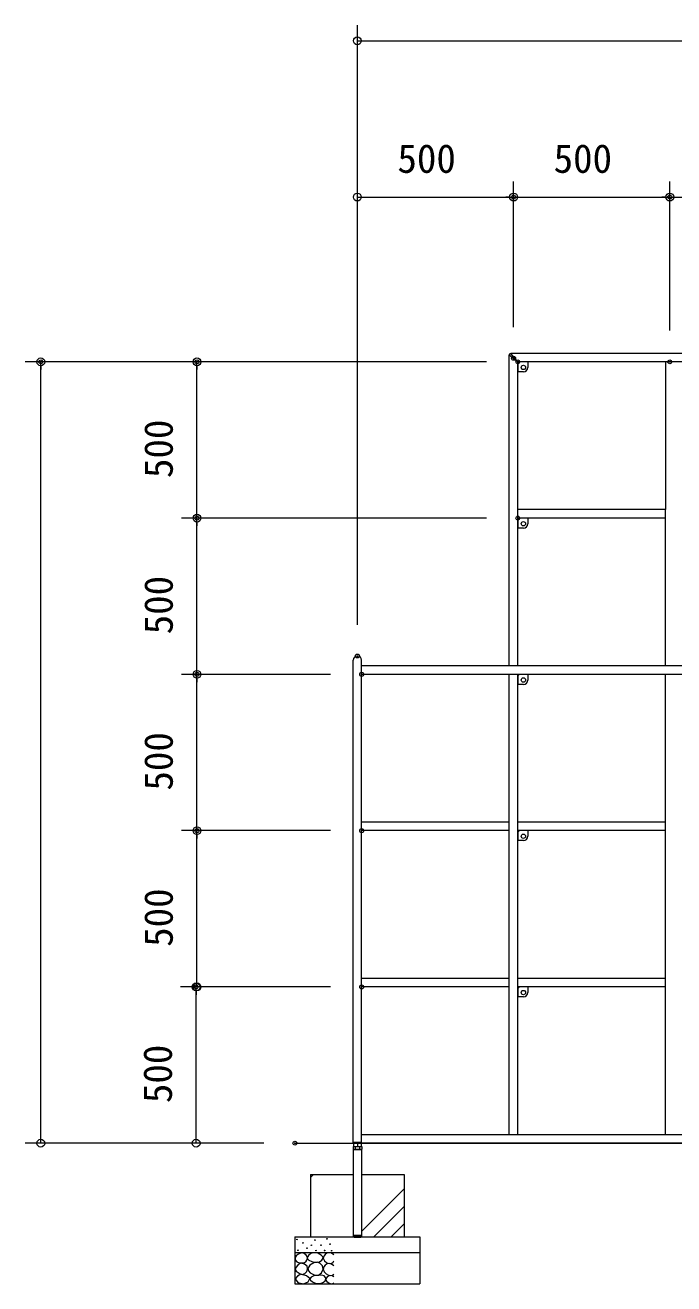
# Model space of a CAD drawing. Units: millimetres, scale not verified. Extents: x 0 to 420, y 0 to 297.
# Drawn here: x 43.3 to 84.9, y 67.4 to 148 of the extents above; entities that cross this region are included whole.
import ezdxf
from ezdxf.enums import TextEntityAlignment as Align

# ---------------------------------------------------------------- set-up
doc = ezdxf.new("R2010")
doc.units = ezdxf.units.MM
doc.header["$LTSCALE"] = 0.5
doc.header["$PDMODE"] = 32
doc.header["$PDSIZE"] = 0.25
doc.layers.add('LY_5', color=7, linetype='Continuous', lineweight=0)
doc.layers.add('LY_6', color=7, linetype='Continuous', lineweight=0)
doc.styles.add('ＭＳ ゴシック', font='')
doc.styles.get('ＭＳ ゴシック').set_extended_font_data('MS Gothic')

# ---------------------------------------------------------------- blocks, each defined once
blk = doc.blocks.new('-001-MS_2')
at = {"color": 7, "linetype": 'Continuous', "lineweight": 0}
for p, q in [((3.92, 89.34), (0.27, 83.88)), ((0.27, 83.88), (1.28, 76.29)), ((9.77, 93.38), (3.92, 89.34)), ((15.99, 96.86), (9.77, 93.38)), ((22.45, 99.4), (15.99, 96.86)), ((29.91, 96.94), (22.45, 99.4)), ((36.07, 92.11), (29.91, 96.94)), ((39.03, 87.18), (36.07, 92.11)), ((38.56, 75.54), (39.88, 81.98)), ((39.88, 81.98), (39.03, 87.18)), ((43.36, 91), (39.71, 84.09)), ((39.71, 84.09), (40.58, 80.12)), ((51.33, 96.79), (43.36, 91)), ((56.97, 98.88), (51.33, 96.79)), ((61.87, 99.49), (56.97, 98.88)), ((73.64, 97.86), (61.87, 99.49)), ((84.31, 91.65), (73.64, 97.86)), ((89.01, 86.31), (84.31, 91.65)), ((86.23, 75.46), (89.98, 81.65)), ((89.98, 81.65), (89.01, 86.31)), ((92.65, 88.94), (90.78, 82.21)), ((90.78, 82.21), (94.45, 73.44)), ((97.12, 94.25), (92.65, 88.94)), ((102.27, 97.95), (97.12, 94.25)), ((107.89, 99.64), (102.27, 97.95)), ((116.57, 98.15), (107.89, 99.64)), ((125, 93.3), (116.57, 98.15)), ((2.69, 52.66), (0.27, 45.85)), ((0.27, 45.85), (3.9, 41.03)), ((1.28, 76.29), (6.29, 69.94)), ((9.14, 59.48), (2.69, 52.66)), ((3.9, 41.03), (10.41, 36.67)), ((6.29, 69.94), (13.15, 67.35)), ((14.58, 63.66), (9.14, 59.48)), ((13.15, 67.35), (20.86, 67.08)), ((19.91, 66.45), (14.58, 63.66)), ((31.08, 63.24), (19.91, 66.45)), ((20.86, 67.08), (28.48, 67.69)), ((28.48, 67.69), (34.81, 70.25)), ((39.24, 55.99), (31.08, 63.24)), ((34.81, 70.25), (38.56, 75.54)), ((37.66, 39.2), (40.76, 47.48)), ((40.76, 47.48), (39.24, 55.99)), ((40.58, 80.12), (44.3, 75.71)), ((47.31, 59.54), (41.33, 48.68)), ((41.33, 48.68), (43.97, 41.48)), ((43.97, 41.48), (49.17, 35.16)), ((44.3, 75.71), (53.79, 70.93)), ((61.06, 67.6), (47.31, 59.54)), ((53.79, 70.93), (63.76, 69.49)), ((72.24, 68.87), (61.06, 67.6)), ((63.76, 69.49), (71.12, 69.32)), ((71.12, 69.32), (78.63, 70.84)), ((81.06, 65.44), (72.24, 68.87)), ((78.63, 70.84), (86.23, 75.46)), ((87.97, 57.29), (81.06, 65.44)), ((85.4, 34.78), (90.25, 46.52)), ((90.25, 46.52), (87.97, 57.29)), ((92.41, 54.25), (90.78, 47.04)), ((90.78, 47.04), (93.44, 38.43)), ((96.8, 60.03), (92.41, 54.25)), ((94.45, 73.44), (102.5, 67)), ((102.77, 63.87), (96.8, 60.03)), ((102.5, 67), (110.8, 64.62)), ((109.47, 65.1), (102.77, 63.87)), ((117.54, 62.64), (109.47, 65.1)), ((110.8, 64.62), (118.03, 65.73)), ((124.68, 57.18), (117.54, 62.64)), ((118.03, 65.73), (122.08, 69.11)), ((122.08, 69.11), (125, 73.65)), ((7.78, 24.5), (0.96, 15.68)), ((0.96, 15.68), (9.45, 4.41)), ((19.09, 30.52), (7.78, 24.5)), ((9.45, 4.41), (27.89, 0.3)), ((10.41, 36.67), (17.05, 32.38)), ((17.05, 32.38), (23.72, 30.33)), ((36.88, 25.89), (19.09, 30.52)), ((23.72, 30.33), (31.36, 32.78)), ((27.89, 0.3), (42.24, 6.41)), ((31.36, 32.78), (37.66, 39.2)), ((47.66, 16.78), (36.88, 25.89)), ((42.24, 6.41), (47.66, 16.78)), ((51.59, 21.5), (47.28, 16.1)), ((47.28, 16.1), (49.96, 11.42)), ((49.17, 35.16), (61.76, 28.31)), ((49.96, 11.42), (55.93, 6.91)), ((60.52, 25.56), (51.59, 21.5)), ((55.93, 6.91), (62.4, 3.07)), ((68.66, 27), (60.52, 25.56)), ((61.76, 28.31), (75.12, 27.32)), ((62.4, 3.07), (69.71, 0.69)), ((76.2, 26.37), (68.66, 27)), ((69.71, 0.69), (81.56, 0.93)), ((75.12, 27.32), (85.4, 34.78)), ((85.1, 27.83), (76.2, 26.37)), ((81.56, 0.93), (91.88, 5.02)), ((93.5, 25.29), (85.1, 27.83)), ((91.88, 5.02), (96.58, 9.83)), ((93.44, 38.43), (99.65, 31.51)), ((97.57, 20.71), (93.5, 25.29)), ((96.58, 9.83), (98.63, 15.56)), ((98.63, 15.56), (97.57, 20.71)), ((102.98, 22.43), (98.7, 15.67)), ((98.7, 15.67), (99.31, 12)), ((99.31, 12), (102.19, 7.75)), ((99.65, 31.51), (107.29, 27.64)), ((102.19, 7.75), (109.35, 2.28)), ((111.69, 26.76), (102.98, 22.43)), ((107.29, 27.64), (114.86, 26.76)), ((109.35, 2.28), (116.76, 0.46)), ((118.98, 25.96), (111.69, 26.76)), ((114.86, 26.76), (120.01, 28.2)), ((116.76, 0.46), (121.06, 1.51)), ((125, 22.64), (118.98, 25.96)), ((120.01, 28.2), (124.68, 30.88)), ((121.06, 1.51), (125, 3.63))]:
    blk.add_line(p, q, dxfattribs=at)
for centre in [(6.61, 142.18), (25.62, 130.77), (52.55, 123.48), (63.96, 139.96), (83.5, 123.55), (102.42, 144.09), (112.42, 127.06), (9.77, 107.32), (38.61, 113.98), (67.44, 106.37), (95.12, 106.52), (117.28, 105.98)]:
    blk.add_circle(centre, 1, dxfattribs=at)
blk = doc.blocks.new('-012-_DOTBLANK')
at = {"color": 7, "linetype": 'Continuous', "lineweight": 0}
blk.add_line((-0.5, 0), (-1, 0), dxfattribs=at)
blk.add_circle((0, 0), 0.5, dxfattribs=at)

msp = doc.modelspace()

# ---------------------------------------------------------------- linework, layer by layer
at = {"layer": 'LY_5'}
for p, q in [((74.3266, 116.9679), (74.3266, 126.8679)), ((94.7706, 126.9679), (74.4266, 126.9679)), ((94.3266, 126.4239), (74.8706, 126.4239)), ((74.8706, 116.9679), (74.8706, 126.4239)), ((74.8706, 126.3156), (74.8706, 125.8039)), ((74.9648, 126.418), (74.8765, 126.3297)), ((75.2306, 125.7839), (74.8906, 125.7839)), ((75.4906, 126.4239), (74.9789, 126.4239)), ((75.5106, 126.4039), (75.5106, 126.0639)), ((84.3266, 126.4239), (84.3266, 116.9679)), ((74.3266, 106.9679), (74.3266, 116.9679)), ((74.8706, 106.9679), (74.8706, 116.9679)), ((84.3266, 116.9679), (74.8706, 116.9679)), ((84.3266, 106.9679), (84.3266, 116.9679)), ((84.3266, 116.4239), (74.8706, 116.4239)), ((74.8706, 116.3156), (74.8706, 115.8039)), ((74.9648, 116.418), (74.8765, 116.3297)), ((75.4906, 116.4239), (74.9789, 116.4239)), ((75.5106, 116.4039), (75.5106, 116.0639)), ((75.2306, 115.7839), (74.8906, 115.7839)), ((64.3266, 76.4619), (64.3266, 107.3279)), ((64.8706, 76.4619), (64.8706, 107.3279)), ((104.3266, 106.9679), (64.8706, 106.9679)), ((74.3266, 106.9679), (64.8706, 106.9679)), ((104.3266, 106.4239), (64.8706, 106.4239)), ((74.3266, 106.4239), (64.8706, 106.4239)), ((74.3266, 76.9679), (74.3266, 106.4239)), ((74.3266, 76.9679), (74.3266, 106.4239)), ((84.3266, 106.9679), (74.8706, 106.9679)), ((74.8706, 76.9679), (74.8706, 106.4239)), ((84.3266, 106.4239), (74.8706, 106.4239)), ((74.8706, 76.9679), (74.8706, 106.4239)), ((84.3266, 106.4239), (74.8706, 106.4239)), ((74.9648, 106.418), (74.8765, 106.3297)), ((75.4906, 106.4239), (74.9789, 106.4239)), ((75.5106, 106.4039), (75.5106, 106.0639)), ((84.3266, 76.9679), (84.3266, 106.4239)), ((84.3266, 76.9679), (84.3266, 106.4239)), ((74.8706, 106.3156), (74.8706, 105.8039)), ((75.2306, 105.7839), (74.8906, 105.7839)), ((74.3266, 96.9679), (64.8706, 96.9679)), ((74.3266, 96.9679), (64.8706, 96.9679)), ((84.3266, 96.9679), (74.8706, 96.9679)), ((84.3266, 96.9679), (74.8706, 96.9679)), ((74.3266, 96.4239), (64.8706, 96.4239)), ((74.3266, 96.4239), (64.8706, 96.4239)), ((84.3266, 96.4239), (74.8706, 96.4239)), ((84.3266, 96.4239), (74.8706, 96.4239)), ((74.8706, 96.3156), (74.8706, 95.8039)), ((74.9648, 96.418), (74.8765, 96.3297)), ((75.4906, 96.4239), (74.9789, 96.4239)), ((75.5106, 96.4039), (75.5106, 96.0639)), ((75.2306, 95.7839), (74.8906, 95.7839)), ((74.3266, 86.9679), (64.8706, 86.9679)), ((74.3266, 86.9679), (64.8706, 86.9679)), ((74.3266, 86.4239), (64.8706, 86.4239)), ((74.3266, 86.4239), (64.8706, 86.4239)), ((84.3266, 86.9679), (74.8706, 86.9679)), ((84.3266, 86.9679), (74.8706, 86.9679)), ((84.3266, 86.4239), (74.8706, 86.4239)), ((84.3266, 86.4239), (74.8706, 86.4239)), ((74.8706, 86.3156), (74.8706, 85.8039)), ((74.9648, 86.418), (74.8765, 86.3297)), ((75.4906, 86.4239), (74.9789, 86.4239)), ((75.5106, 86.4039), (75.5106, 86.0639)), ((75.2306, 85.7839), (74.8906, 85.7839)), ((104.3266, 76.9679), (64.8706, 76.9679)), ((104.3266, 76.9679), (64.8706, 76.9679)), ((60.5986, 76.4239), (114.8706, 76.4239)), ((64.3215, 76.2159), (64.3215, 76.0431)), ((64.3215, 76.2159), (64.8757, 76.2159)), ((64.3215, 76.0431), (64.3686, 76.0159)), ((64.8706, 76.4619), (64.3266, 76.4619)), ((64.3266, 76.0159), (64.3266, 70.5199)), ((64.3266, 76.0159), (64.8706, 76.0159)), ((64.3586, 76.4619), (64.8386, 76.4619)), ((64.3586, 76.4619), (64.3586, 76.2076)), ((64.3586, 76.2076), (64.3686, 76.2019)), ((64.3686, 76.2019), (64.8286, 76.2019)), ((64.8286, 76.0159), (64.3686, 76.0159)), ((64.46, 76.2159), (64.46, 76.0431)), ((64.5986, 76.4619), (64.5986, 76.2291)), ((64.7372, 76.2159), (64.7372, 76.0431)), ((64.8386, 76.2076), (64.8286, 76.2019)), ((64.8757, 76.0431), (64.8286, 76.0159)), ((64.8386, 76.4619), (64.8386, 76.2076)), ((104.3266, 76.4239), (64.8706, 76.4239)), ((104.3266, 76.4239), (64.8706, 76.4239)), ((64.8706, 76.0159), (64.8706, 70.5199)), ((64.8757, 76.2159), (64.8757, 76.0431)), ((61.5986, 74.4239), (64.3266, 74.4239)), ((61.5986, 74.4239), (61.5986, 70.4239)), ((61.5986, 74.233), (61.7895, 74.4239)), ((64.8706, 74.4239), (67.5986, 74.4239)), ((67.5986, 74.4239), (67.5986, 70.4239)), ((60.5986, 70.4239), (68.5986, 70.4239)), ((60.5986, 70.4239), (60.5986, 67.4239)), ((64.8706, 70.5199), (64.3266, 70.5199)), ((68.5986, 70.4239), (68.5986, 67.4239)), ((60.5986, 69.4239), (68.5986, 69.4239)), ((60.5986, 67.4239), (68.5986, 67.4239))]:
    msp.add_line(p, q, dxfattribs=at)
at = {"layer": 'LY_5', "color": 2, "lineweight": 18}
for p, q in [((74.3266, 126.8679), (74.8706, 126.4239)), ((74.8706, 126.4239), (74.4266, 126.9679)), ((64.3266, 76.4159), (64.3266, 76.4619)), ((64.8706, 76.4159), (64.3266, 76.4159)), ((64.8706, 76.4159), (64.8706, 76.4619)), ((64.3266, 70.5199), (64.8706, 70.5199)), ((64.3266, 70.5199), (64.3266, 70.4799)), ((64.3866, 70.4199), (64.8106, 70.4199)), ((64.8706, 70.5199), (64.8706, 70.4799))]:
    msp.add_line(p, q, dxfattribs=at)
at = {"layer": 'LY_5'}
for centre in [(75.2306, 126.0639), (75.2306, 116.0639), (75.2306, 106.0639), (75.2306, 96.0639), (75.2306, 86.0639)]:
    msp.add_circle(centre, 0.14, dxfattribs=at)
for centre, radius, start, end in [((74.4266, 126.8679), 0.1, 90, 180), ((74.8906, 126.3156), 0.02, 135, 180), ((74.8906, 125.8039), 0.02, 180, 270), ((74.9789, 126.4039), 0.02, 90, 135), ((75.2306, 126.0639), 0.28, 270, 0), ((75.4906, 126.4039), 0.02, 0, 90), ((74.8906, 116.3156), 0.02, 135, 180), ((74.9789, 116.4039), 0.02, 90, 135), ((75.2306, 116.0639), 0.28, 270, 0), ((75.4906, 116.4039), 0.02, 0, 90), ((74.8906, 115.8039), 0.02, 180, 270), ((64.5986, 107.3279), 0.272, 0, 180), ((74.8906, 106.3156), 0.02, 135, 180), ((74.9789, 106.4039), 0.02, 90, 135), ((75.4906, 106.4039), 0.02, 0, 90), ((74.8906, 105.8039), 0.02, 180, 270), ((75.2306, 106.0639), 0.28, 270, 0), ((74.8906, 96.3156), 0.02, 135, 180), ((74.9789, 96.4039), 0.02, 90, 135), ((75.2306, 96.0639), 0.28, 270, 0), ((75.4906, 96.4039), 0.02, 0, 90), ((74.8906, 95.8039), 0.02, 180, 270), ((74.8906, 86.3156), 0.02, 135, 180), ((74.9789, 86.4039), 0.02, 90, 135), ((75.4906, 86.4039), 0.02, 0, 90), ((74.8906, 85.8039), 0.02, 180, 270), ((75.2306, 86.0639), 0.28, 270, 0), ((64.3908, 76.1631), 0.1386, 240.00001, 299.99999), ((64.4786, 76.5542), 0.3466, 249.74445, 290.25555), ((64.5986, 76.3823), 0.3664, 247.78075, 292.21925), ((64.7186, 76.5542), 0.3466, 249.74445, 290.25555), ((64.8065, 76.1631), 0.1386, 240.00001, 299.99999)]:
    msp.add_arc(centre, radius, start, end, dxfattribs=at)
at = {"layer": 'LY_5', "color": 2, "lineweight": 18}
for centre, start, end in [((64.3866, 70.4799), 180, 270), ((64.8106, 70.4799), 270, 0)]:
    msp.add_arc(centre, 0.06, start, end, dxfattribs=at)
at = {"layer": 'LY_6'}
for p, q in [((64.5986, 109.5999), (64.5986, 147.9679)), ((64.5986, 146.9679), (104.5986, 146.9679)), ((64.5986, 109.5999), (64.5986, 137.9679)), ((74.5986, 128.6459), (74.5986, 137.9679)), ((74.5986, 128.6459), (74.5986, 137.9679)), ((84.5986, 128.4239), (84.5986, 137.9679)), ((84.5986, 128.4239), (84.5986, 137.9679)), ((64.5986, 136.9679), (74.5986, 136.9679)), ((74.5986, 136.9679), (84.5986, 136.9679)), ((84.5986, 136.9679), (94.5986, 136.9679)), ((72.8706, 126.4239), (43.3266, 126.4239)), ((44.3266, 76.4239), (44.3266, 126.4239)), ((72.8706, 126.4239), (53.3266, 126.4239)), ((54.3266, 116.4239), (54.3266, 126.4239)), ((72.8706, 116.4239), (53.3266, 116.4239)), ((72.8706, 116.4239), (53.3266, 116.4239)), ((54.3266, 106.4239), (54.3266, 116.4239)), ((62.8706, 106.4239), (53.3266, 106.4239)), ((62.8706, 106.4239), (53.3266, 106.4239)), ((54.3266, 96.4239), (54.3266, 106.4239)), ((62.8706, 96.4239), (53.3266, 96.4239)), ((62.8706, 96.4239), (53.3266, 96.4239)), ((54.3266, 86.4239), (54.3266, 96.4239)), ((62.8706, 86.4239), (53.2718, 86.4239)), ((62.8706, 86.4239), (53.3266, 86.4239)), ((54.2718, 76.4239), (54.2718, 86.4239)), ((58.5986, 76.4239), (43.3266, 76.4239)), ((58.5986, 76.4239), (53.2718, 76.4239)), ((64.8706, 70.7698), (67.5986, 73.4978)), ((65.6472, 70.4239), (67.5986, 72.3752)), ((66.7698, 70.4239), (67.5986, 71.2527))]:
    msp.add_line(p, q, dxfattribs=at)
for p in [(74.5986, 136.9679), (84.5986, 136.9679), (44.3266, 126.4239), (54.3266, 126.4239), (74.5986, 126.6459), (74.5986, 126.6459), (74.8706, 126.4239), (74.8706, 126.4239), (84.5986, 126.4239), (84.5986, 126.4239), (54.3266, 116.4239), (74.8706, 116.4239), (74.8706, 116.4239), (64.5986, 107.5999), (64.5986, 107.5999), (54.3266, 106.4239), (64.8706, 106.4239), (64.8706, 106.4239), (54.3266, 96.4239), (64.8706, 96.4239), (64.8706, 96.4239), (54.2718, 86.4239), (64.8706, 86.4239), (64.8706, 86.4239), (60.5986, 76.4239), (60.5986, 76.4239)]:
    msp.add_point(p, dxfattribs=at)

# ---------------------------------------------------------------- block references
at = {"layer": 'LY_5', "xscale": 0.02, "yscale": 0.02}
msp.add_blockref('-001-MS_2', (60.5986, 67.4239), dxfattribs=at)
at = {"layer": 'LY_6', "xscale": 0.5, "yscale": 0.5}
for p, rotation in [((64.5986, 146.9679), 180), ((64.5986, 136.9679), 180), ((74.5986, 136.9679), 180), ((84.5986, 136.9679), 180), ((44.3266, 126.4239), 90), ((54.3266, 126.4239), 90), ((54.3266, 116.4239), 270), ((54.3266, 116.4239), 90), ((54.3266, 106.4239), 270), ((54.3266, 106.4239), 90), ((54.3266, 96.4239), 270), ((54.3266, 96.4239), 90), ((54.2718, 86.4239), 90), ((54.3266, 86.4239), 270), ((44.3266, 76.4239), 270), ((54.2718, 76.4239), 270)]:
    msp.add_blockref('-012-_DOTBLANK', p, dxfattribs=dict(at, rotation=rotation))
for p in [(74.5986, 136.9679), (84.5986, 136.9679)]:
    msp.add_blockref('-012-_DOTBLANK', p, dxfattribs=at)

# ---------------------------------------------------------------- texts
at = {"layer": 'LY_6', "style": 'ＭＳ ゴシック'}
for p in [(67.1616, 137.9679), (77.1616, 137.9679)]:
    msp.add_text('500', height=1.833, dxfattribs=at).set_placement(p, align=Align.BOTTOM_LEFT)
for p in [(53.3266, 118.9869), (53.3266, 108.9869), (53.3266, 98.9869), (53.3266, 88.9869), (53.2718, 78.9869)]:
    msp.add_text('500', height=1.833, rotation=90, dxfattribs=at).set_placement(p, align=Align.BOTTOM_LEFT)

doc.saveas('drawing.dxf')
